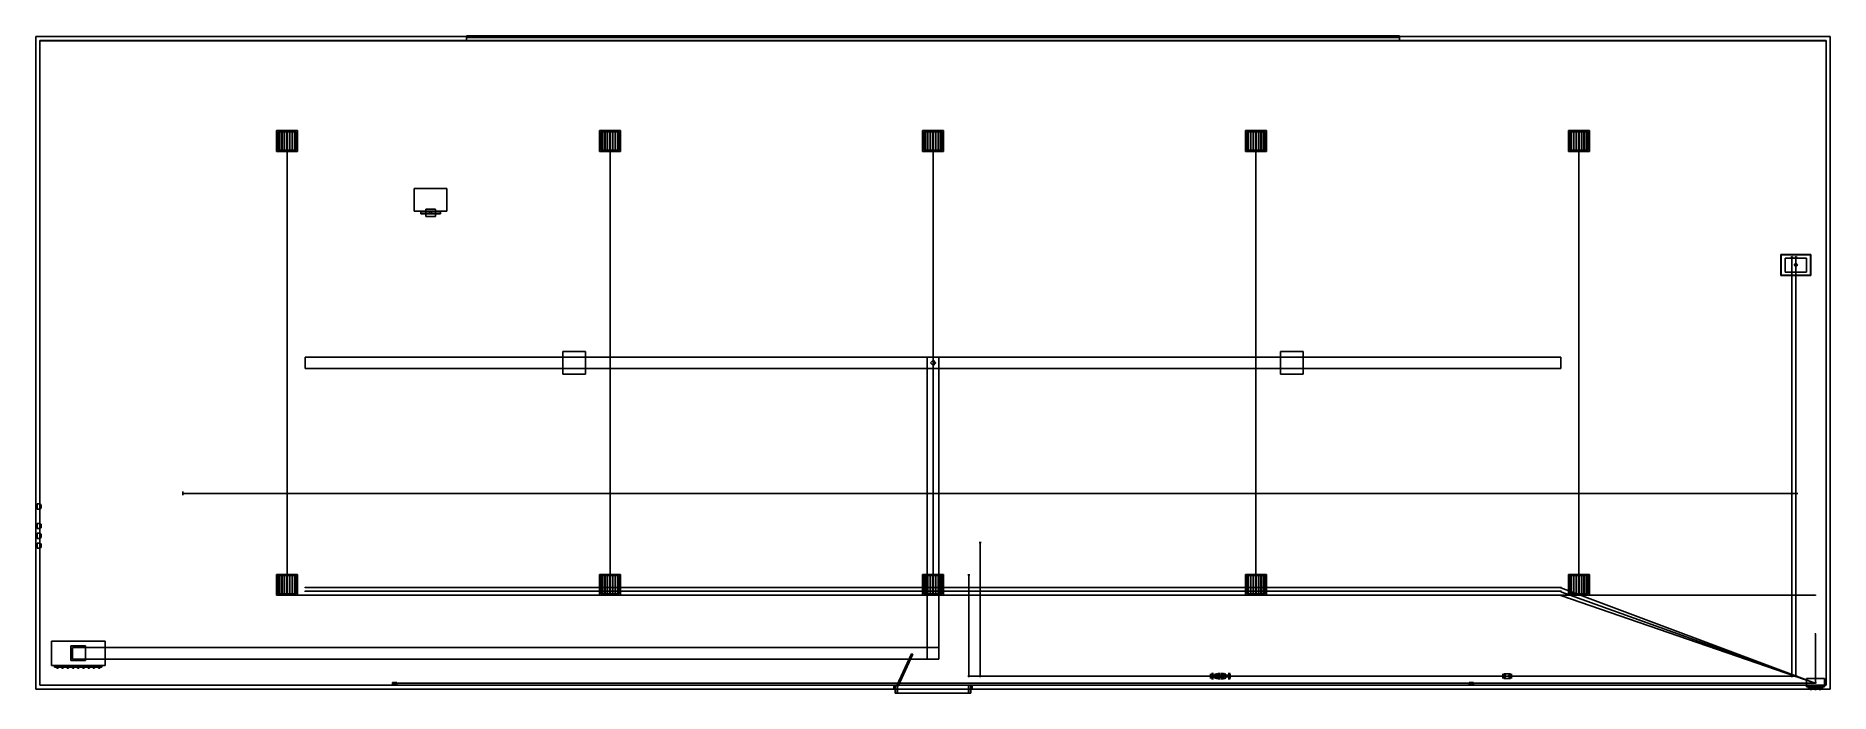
# Model space of a CAD drawing. Header units: millimetres. Extents: x 230500 to 285500, y -228120 to -207978.
import ezdxf

# ---------------------------------------------------------------- set-up
doc = ezdxf.new("R2010")
doc.units = ezdxf.units.MM

msp = doc.modelspace()

# ---------------------------------------------------------------- linework, layer by layer
at = {"layer": 'electrical'}
for p, q in [((238207.79, -211200), (238192.21, -211200)), ((238192.21, -211200), (238200, -211200)), ((238200, -211200), (238207.79, -211200)), ((238200, -225120), (238200, -211200)), ((248107.79, -211200), (248092.21, -211200)), ((248092.21, -211200), (248100, -211200)), ((248100, -211200), (248107.79, -211200)), ((248100, -225120), (248100, -211200)), ((258007.79, -211200), (257992.21, -211200)), ((257992.21, -211200), (258000, -211200)), ((258000, -211200), (258007.79, -211200)), ((258000, -225120), (258000, -211200)), ((267907.79, -211200), (267892.21, -211200)), ((267892.21, -211200), (267900, -211200)), ((267900, -211200), (267907.79, -211200)), ((267900, -225120), (267900, -211200)), ((277807.79, -211200), (277792.21, -211200)), ((277792.21, -211200), (277800, -211200)), ((277800, -211200), (277807.79, -211200)), ((277800, -225120), (277800, -211200)), ((238750, -224891.26), (238750, -224868.74)), ((238750, -224868.74), (238750, -224880)), ((238750, -224880), (238750, -224891.26)), ((277250, -224880), (238750, -224880)), ((277245.44, -224892.17), (277252.28, -224873.91)), ((277252.28, -224873.91), (277245.44, -224892.17)), ((285045.44, -227812.17), (277245.44, -224892.17)), ((277250, -224891.26), (277250, -224868.74)), ((277250, -224868.74), (277250, -224880)), ((277250, -224880), (277250, -224891.26)), ((277250, -224880), (277264.04, -224880)), ((277264.04, -224880), (277250, -224880)), ((277252.28, -224873.91), (277252.28, -224873.91)), ((238207.79, -225120), (238192.21, -225120)), ((238192.21, -225120), (238200, -225120)), ((238200, -225127.79), (238200, -225112.21)), ((238200, -225112.21), (238200, -225120)), ((238200, -225120), (238200, -225127.79)), ((285050, -225120), (238200, -225120)), ((238200, -225120), (238207.79, -225120)), ((238750, -225011.26), (238750, -224988.74)), ((238750, -224988.74), (238750, -225000)), ((238750, -225000), (238750, -225011.26)), ((277250, -225000), (238750, -225000)), ((238750, -225131.26), (238750, -225108.74)), ((238750, -225108.74), (238750, -225120)), ((238750, -225120), (238750, -225131.26)), ((277250, -225120), (238750, -225120)), ((248107.79, -225120), (248092.21, -225120)), ((248092.21, -225120), (248100, -225120)), ((248100, -225120), (248107.79, -225120)), ((258007.79, -225120), (257992.21, -225120)), ((257992.21, -225120), (258000, -225120)), ((258000, -225120), (258007.79, -225120)), ((267907.79, -225120), (267892.21, -225120)), ((267892.21, -225120), (267900, -225120)), ((267900, -225120), (267907.79, -225120)), ((277245.61, -225012.24), (277252.2, -224993.88)), ((277252.2, -224993.88), (277245.61, -225012.24)), ((285045.61, -227812.24), (277245.61, -225012.24)), ((277245.78, -225132.29), (277252.11, -225113.85)), ((277252.11, -225113.85), (277245.78, -225132.29)), ((285045.78, -227812.29), (277245.78, -225132.29)), ((277250, -225011.26), (277250, -224988.74)), ((277250, -224988.74), (277250, -225000)), ((277250, -225000), (277250, -225011.26)), ((277250, -225000), (277264.04, -225000)), ((277264.04, -225000), (277250, -225000)), ((277250, -225131.26), (277250, -225108.74)), ((277250, -225108.74), (277250, -225120)), ((277250, -225120), (277250, -225131.26)), ((277250, -225120), (277264.04, -225120)), ((277264.04, -225120), (277250, -225120)), ((277252.11, -225113.85), (277252.11, -225113.85)), ((277252.2, -224993.88), (277252.2, -224993.88)), ((277807.79, -225120), (277792.21, -225120)), ((277792.21, -225120), (277800, -225120)), ((277800, -225120), (277807.79, -225120)), ((285050, -225127.79), (285050, -225112.21)), ((285050, -225112.21), (285050, -225120)), ((285050, -225120), (285050, -225127.79)), ((285065.59, -226300), (285034.41, -226300)), ((285034.41, -226300), (285050, -226300)), ((285050, -226300), (285050, -227800)), ((285050, -226300), (285065.59, -226300)), ((284775, -227925), (284775, -227675)), ((284775, -227675), (285325, -227675)), ((285325, -227925), (285325, -227675)), ((241435, -227850), (241435, -227790)), ((241435, -227790), (241565, -227790)), ((241435, -227850), (241565, -227850)), ((241509, -227820), (241495.5, -227812.21)), ((241495.5, -227812.21), (241495.5, -227827.79)), ((241495.5, -227827.79), (241509, -227820)), ((241500, -227827.79), (241500, -227812.21)), ((241500, -227812.21), (241500, -227820)), ((241500, -227820), (285050, -227820)), ((241500, -227820), (241500, -227827.79)), ((241500, -227820), (241509.72, -227820)), ((241509.72, -227820), (241500, -227820)), ((241565, -227850), (241565, -227790)), ((274435, -227850), (274435, -227790)), ((274435, -227790), (274565, -227790)), ((274435, -227850), (274565, -227850)), ((274509, -227820), (274495.5, -227812.21)), ((274495.5, -227812.21), (274495.5, -227827.79)), ((274495.5, -227827.79), (274509, -227820)), ((274500, -227827.79), (274500, -227812.21)), ((274500, -227812.21), (274500, -227820)), ((274500, -227820), (285050, -227820)), ((274500, -227820), (274500, -227827.79)), ((274500, -227820), (274509.72, -227820)), ((274509.72, -227820), (274500, -227820)), ((274565, -227850), (274565, -227790)), ((284775, -227925), (285325, -227925)), ((284815, -227952.5), (284815, -227917.5)), ((284815, -227917.5), (285285, -227917.5)), ((284815, -227952.5), (285285, -227952.5)), ((284862.5, -227990), (284862.5, -227950)), ((284862.5, -227950), (284962.5, -227950)), ((284862.5, -227990), (284962.5, -227990)), ((284935.88, -227980), (284889.12, -227980)), ((284889.12, -227980), (284912.5, -227980)), ((284935.88, -228005), (284889.12, -228005)), ((284889.12, -228005), (284912.5, -228005)), ((284912.5, -227980), (284912.5, -228005)), ((284912.5, -227980), (284935.88, -227980)), ((284912.5, -228005), (284935.88, -228005)), ((284962.5, -227990), (284962.5, -227950)), ((285000, -227990), (285000, -227950)), ((285000, -227950), (285100, -227950)), ((285000, -227990), (285100, -227990)), ((285073.38, -227980), (285026.62, -227980)), ((285026.62, -227980), (285050, -227980)), ((285073.38, -228005), (285026.62, -228005)), ((285026.62, -228005), (285050, -228005)), ((285032, -227800), (285059, -227784.41)), ((285059, -227815.59), (285032, -227800)), ((285065.59, -227800), (285034.41, -227800)), ((285034.41, -227800), (285050, -227800)), ((285063, -227800), (285043.5, -227788.74)), ((285043.5, -227788.74), (285043.5, -227811.26)), ((285063, -227800), (285043.5, -227788.74)), ((285043.5, -227788.74), (285043.5, -227811.26)), ((285063, -227800), (285043.5, -227788.74)), ((285043.5, -227788.74), (285043.5, -227811.26)), ((285043.5, -227811.26), (285063, -227800)), ((285043.5, -227811.26), (285063, -227800)), ((285043.5, -227811.26), (285063, -227800)), ((285045.44, -227812.17), (285052.28, -227793.91)), ((285052.28, -227793.91), (285045.44, -227812.17)), ((285045.61, -227812.24), (285052.2, -227793.88)), ((285052.2, -227793.88), (285045.61, -227812.24)), ((285045.78, -227812.29), (285052.11, -227793.85)), ((285052.11, -227793.85), (285045.78, -227812.29)), ((285050, -227800), (285065.59, -227800)), ((285050, -227800), (285069.44, -227800)), ((285069.44, -227800), (285050, -227800)), ((285050, -227800), (285064.04, -227800)), ((285064.04, -227800), (285050, -227800)), ((285050, -227800), (285064.04, -227800)), ((285064.04, -227800), (285050, -227800)), ((285050, -227800), (285064.04, -227800)), ((285064.04, -227800), (285050, -227800)), ((285050, -227827.79), (285050, -227812.21)), ((285050, -227812.21), (285050, -227820)), ((285050, -227827.79), (285050, -227812.21)), ((285050, -227812.21), (285050, -227820)), ((285050, -227820), (285050, -227827.79)), ((285050, -227820), (285050, -227827.79)), ((285050, -227980), (285050, -228005)), ((285050, -227980), (285073.38, -227980)), ((285050, -228005), (285073.38, -228005)), ((285052.11, -227793.85), (285052.11, -227793.85)), ((285052.2, -227793.88), (285052.2, -227793.88)), ((285052.28, -227793.91), (285052.28, -227793.91)), ((285059, -227784.41), (285059, -227815.59)), ((285100, -227990), (285100, -227950)), ((285137.5, -227990), (285137.5, -227950)), ((285137.5, -227950), (285237.5, -227950)), ((285137.5, -227990), (285237.5, -227990)), ((285210.88, -227980), (285164.12, -227980)), ((285164.12, -227980), (285187.5, -227980)), ((285210.88, -228005), (285164.12, -228005)), ((285164.12, -228005), (285187.5, -228005)), ((285187.5, -227980), (285187.5, -228005)), ((285187.5, -227980), (285210.88, -227980)), ((285187.5, -228005), (285210.88, -228005)), ((285237.5, -227990), (285237.5, -227950)), ((285285, -227952.5), (285285, -227917.5))]:
    msp.add_line(p, q, dxfattribs=at)
at = {"layer": 'hvac'}
for p, q in [((246650, -218350), (246650, -217650)), ((246650, -217650), (247350, -217650)), ((247350, -218350), (247350, -217650)), ((268650, -218350), (268650, -217650)), ((268650, -217650), (269350, -217650)), ((269350, -218350), (269350, -217650)), ((238750, -218175), (238750, -217825)), ((238750, -217825), (277250, -217825)), ((238750, -218175), (277250, -218175)), ((246650, -218350), (247350, -218350)), ((257825, -227075), (257825, -217825)), ((257825, -217825), (258175, -217825)), ((258175, -227075), (258175, -217825)), ((268650, -218350), (269350, -218350)), ((277250, -218175), (277250, -217825)), ((230975, -227275), (230975, -226525)), ((230975, -226525), (232625, -226525)), ((232625, -227275), (232625, -226525)), ((231575, -227125), (231575, -226675)), ((231575, -226675), (232025, -226675)), ((231575, -227125), (232025, -227125)), ((231625, -227075), (231625, -226725)), ((231625, -226725), (258175, -226725)), ((231625, -227075), (258175, -227075)), ((232025, -227125), (232025, -226675)), ((257825, -227075), (258175, -227075)), ((258175, -227075), (258175, -226725)), ((230975, -227275), (232625, -227275)), ((231075, -227320), (231075, -227280)), ((231075, -227280), (232525, -227280)), ((231075, -227320), (232525, -227320)), ((231140, -227360), (231140, -227300)), ((231140, -227300), (231180, -227300)), ((231140, -227360), (231180, -227360)), ((231180, -227360), (231180, -227300)), ((231300, -227360), (231300, -227300)), ((231300, -227300), (231340, -227300)), ((231300, -227360), (231340, -227360)), ((231340, -227360), (231340, -227300)), ((231460, -227360), (231460, -227300)), ((231460, -227300), (231500, -227300)), ((231460, -227360), (231500, -227360)), ((231500, -227360), (231500, -227300)), ((231620, -227360), (231620, -227300)), ((231620, -227300), (231660, -227300)), ((231620, -227360), (231660, -227360)), ((231660, -227360), (231660, -227300)), ((231780, -227360), (231780, -227300)), ((231780, -227300), (231820, -227300)), ((231780, -227360), (231820, -227360)), ((231820, -227360), (231820, -227300)), ((231940, -227360), (231940, -227300)), ((231940, -227300), (231980, -227300)), ((231940, -227360), (231980, -227360)), ((231980, -227360), (231980, -227300)), ((232100, -227360), (232100, -227300)), ((232100, -227300), (232140, -227300)), ((232100, -227360), (232140, -227360)), ((232140, -227360), (232140, -227300)), ((232260, -227360), (232260, -227300)), ((232260, -227300), (232300, -227300)), ((232260, -227360), (232300, -227360)), ((232300, -227360), (232300, -227300)), ((232420, -227360), (232420, -227300)), ((232420, -227300), (232460, -227300)), ((232420, -227360), (232460, -227360)), ((232460, -227360), (232460, -227300)), ((232525, -227320), (232525, -227280))]:
    msp.add_line(p, q, dxfattribs=at)
at = {"layer": 'interiors'}
for p, q in [((230500, -228000), (230500, -208000)), ((230500, -208000), (285500, -208000)), ((285380, -208120), (230620, -208120)), ((230620, -227880), (230620, -208120)), ((230625, -227875), (230625, -208125)), ((230625, -208125), (285375, -208125)), ((243700, -208022.5), (243700, -207977.5)), ((243700, -207977.5), (272300, -207977.5)), ((243700, -208000), (272300, -208000)), ((243700, -208120), (243700, -208000)), ((243700, -208022.5), (272300, -208022.5)), ((243700, -208120), (272300, -208120)), ((272300, -208022.5), (272300, -207977.5)), ((272300, -208120), (272300, -208000)), ((285375, -227875), (285375, -208125)), ((285380, -227880), (285380, -208120)), ((285500, -228000), (285500, -208000)), ((242100, -213350), (242100, -212650)), ((242100, -212650), (243100, -212650)), ((243100, -213350), (243100, -212650)), ((242100, -213350), (243100, -213350)), ((242300, -213430), (242300, -213370)), ((242300, -213370), (242900, -213370)), ((242450, -213510), (242450, -213290)), ((242450, -213290), (242750, -213290)), ((242570, -213435), (242570, -213365)), ((242570, -213365), (242630, -213365)), ((242630, -213435), (242630, -213365)), ((242750, -213510), (242750, -213290)), ((242900, -213430), (242900, -213370)), ((242300, -213430), (242900, -213430)), ((242450, -213510), (242750, -213510)), ((242570, -213435), (242630, -213435)), ((256889.61, -227890.49), (257346.04, -226911.68)), ((256930.39, -227909.51), (257386.82, -226930.7)), ((257386.82, -226930.7), (257346.04, -226911.68)), ((230500, -228000), (256800, -228000)), ((230500, -228000), (285500, -228000)), ((285380, -227880), (230620, -227880)), ((256800, -227880), (230620, -227880)), ((230625, -227875), (285375, -227875)), ((256800, -228000), (256800, -227880)), ((256800, -227880), (259200, -227880)), ((256800, -228000), (259200, -228000)), ((256845, -228120), (256845, -227880)), ((256845, -227880), (256915, -227880)), ((256845, -228120), (256915, -228120)), ((256850, -228120), (256850, -227880)), ((256850, -227880), (259150, -227880)), ((256850, -228120), (259150, -228120)), ((256930.39, -227909.51), (256889.61, -227890.49)), ((256915, -228120), (256915, -227880)), ((259085, -228120), (259085, -227880)), ((259085, -227880), (259155, -227880)), ((259085, -228120), (259155, -228120)), ((259150, -228120), (259150, -227880)), ((259155, -228120), (259155, -227880)), ((259200, -228000), (259200, -227880)), ((285380, -227880), (259200, -227880)), ((259200, -228000), (285500, -228000))]:
    msp.add_line(p, q, dxfattribs=at)
at = {"layer": 'lighting'}
for p, q in [((237880, -211520), (237880, -210880)), ((237880, -210880), (238520, -210880)), ((237920, -211480), (237920, -210920)), ((237920, -210920), (238480, -210920)), ((237954, -211470), (237954, -210930)), ((237954, -210930), (237966, -210930)), ((237966, -211470), (237966, -210930)), ((238034, -211470), (238034, -210930)), ((238034, -210930), (238046, -210930)), ((238046, -211470), (238046, -210930)), ((238114, -211470), (238114, -210930)), ((238114, -210930), (238126, -210930)), ((238126, -211470), (238126, -210930)), ((238194, -211470), (238194, -210930)), ((238194, -210930), (238206, -210930)), ((238209, -211200), (238195.5, -211192.21)), ((238195.5, -211192.21), (238195.5, -211207.79)), ((238195.5, -211207.79), (238209, -211200)), ((238206, -211470), (238206, -210930)), ((238274, -211470), (238274, -210930)), ((238274, -210930), (238286, -210930)), ((238286, -211470), (238286, -210930)), ((238354, -211470), (238354, -210930)), ((238354, -210930), (238366, -210930)), ((238366, -211470), (238366, -210930)), ((238434, -211470), (238434, -210930)), ((238434, -210930), (238446, -210930)), ((238446, -211470), (238446, -210930)), ((238480, -211480), (238480, -210920)), ((238520, -211520), (238520, -210880)), ((247780, -211520), (247780, -210880)), ((247780, -210880), (248420, -210880)), ((247820, -211480), (247820, -210920)), ((247820, -210920), (248380, -210920)), ((247854, -211470), (247854, -210930)), ((247854, -210930), (247866, -210930)), ((247866, -211470), (247866, -210930)), ((247934, -211470), (247934, -210930)), ((247934, -210930), (247946, -210930)), ((247946, -211470), (247946, -210930)), ((248014, -211470), (248014, -210930)), ((248014, -210930), (248026, -210930)), ((248026, -211470), (248026, -210930)), ((248094, -211470), (248094, -210930)), ((248094, -210930), (248106, -210930)), ((248109, -211200), (248095.5, -211192.21)), ((248095.5, -211192.21), (248095.5, -211207.79)), ((248095.5, -211207.79), (248109, -211200)), ((248106, -211470), (248106, -210930)), ((248174, -211470), (248174, -210930)), ((248174, -210930), (248186, -210930)), ((248186, -211470), (248186, -210930)), ((248254, -211470), (248254, -210930)), ((248254, -210930), (248266, -210930)), ((248266, -211470), (248266, -210930)), ((248334, -211470), (248334, -210930)), ((248334, -210930), (248346, -210930)), ((248346, -211470), (248346, -210930)), ((248380, -211480), (248380, -210920)), ((248420, -211520), (248420, -210880)), ((257680, -211520), (257680, -210880)), ((257680, -210880), (258320, -210880)), ((257720, -211480), (257720, -210920)), ((257720, -210920), (258280, -210920)), ((257754, -211470), (257754, -210930)), ((257754, -210930), (257766, -210930)), ((257766, -211470), (257766, -210930)), ((257834, -211470), (257834, -210930)), ((257834, -210930), (257846, -210930)), ((257846, -211470), (257846, -210930)), ((257914, -211470), (257914, -210930)), ((257914, -210930), (257926, -210930)), ((257926, -211470), (257926, -210930)), ((257994, -211470), (257994, -210930)), ((257994, -210930), (258006, -210930)), ((258009, -211200), (257995.5, -211192.21)), ((257995.5, -211192.21), (257995.5, -211207.79)), ((257995.5, -211207.79), (258009, -211200)), ((258006, -211470), (258006, -210930)), ((258074, -211470), (258074, -210930)), ((258074, -210930), (258086, -210930)), ((258086, -211470), (258086, -210930)), ((258154, -211470), (258154, -210930)), ((258154, -210930), (258166, -210930)), ((258166, -211470), (258166, -210930)), ((258234, -211470), (258234, -210930)), ((258234, -210930), (258246, -210930)), ((258246, -211470), (258246, -210930)), ((258280, -211480), (258280, -210920)), ((258320, -211520), (258320, -210880)), ((267580, -211520), (267580, -210880)), ((267580, -210880), (268220, -210880)), ((267620, -211480), (267620, -210920)), ((267620, -210920), (268180, -210920)), ((267654, -211470), (267654, -210930)), ((267654, -210930), (267666, -210930)), ((267666, -211470), (267666, -210930)), ((267734, -211470), (267734, -210930)), ((267734, -210930), (267746, -210930)), ((267746, -211470), (267746, -210930)), ((267814, -211470), (267814, -210930)), ((267814, -210930), (267826, -210930)), ((267826, -211470), (267826, -210930)), ((267894, -211470), (267894, -210930)), ((267894, -210930), (267906, -210930)), ((267909, -211200), (267895.5, -211192.21)), ((267895.5, -211192.21), (267895.5, -211207.79)), ((267895.5, -211207.79), (267909, -211200)), ((267906, -211470), (267906, -210930)), ((267974, -211470), (267974, -210930)), ((267974, -210930), (267986, -210930)), ((267986, -211470), (267986, -210930)), ((268054, -211470), (268054, -210930)), ((268054, -210930), (268066, -210930)), ((268066, -211470), (268066, -210930)), ((268134, -211470), (268134, -210930)), ((268134, -210930), (268146, -210930)), ((268146, -211470), (268146, -210930)), ((268180, -211480), (268180, -210920)), ((268220, -211520), (268220, -210880)), ((277480, -211520), (277480, -210880)), ((277480, -210880), (278120, -210880)), ((277520, -211480), (277520, -210920)), ((277520, -210920), (278080, -210920)), ((277554, -211470), (277554, -210930)), ((277554, -210930), (277566, -210930)), ((277566, -211470), (277566, -210930)), ((277634, -211470), (277634, -210930)), ((277634, -210930), (277646, -210930)), ((277646, -211470), (277646, -210930)), ((277714, -211470), (277714, -210930)), ((277714, -210930), (277726, -210930)), ((277726, -211470), (277726, -210930)), ((277794, -211470), (277794, -210930)), ((277794, -210930), (277806, -210930)), ((277809, -211200), (277795.5, -211192.21)), ((277795.5, -211192.21), (277795.5, -211207.79)), ((277795.5, -211207.79), (277809, -211200)), ((277806, -211470), (277806, -210930)), ((277874, -211470), (277874, -210930)), ((277874, -210930), (277886, -210930)), ((277886, -211470), (277886, -210930)), ((277954, -211470), (277954, -210930)), ((277954, -210930), (277966, -210930)), ((277966, -211470), (277966, -210930)), ((278034, -211470), (278034, -210930)), ((278034, -210930), (278046, -210930)), ((278046, -211470), (278046, -210930)), ((278080, -211480), (278080, -210920)), ((278120, -211520), (278120, -210880)), ((237880, -211520), (238520, -211520)), ((237920, -211480), (238480, -211480)), ((237954, -211470), (237966, -211470)), ((238034, -211470), (238046, -211470)), ((238114, -211470), (238126, -211470)), ((238194, -211470), (238206, -211470)), ((238274, -211470), (238286, -211470)), ((238354, -211470), (238366, -211470)), ((238434, -211470), (238446, -211470)), ((247780, -211520), (248420, -211520)), ((247820, -211480), (248380, -211480)), ((247854, -211470), (247866, -211470)), ((247934, -211470), (247946, -211470)), ((248014, -211470), (248026, -211470)), ((248094, -211470), (248106, -211470)), ((248174, -211470), (248186, -211470)), ((248254, -211470), (248266, -211470)), ((248334, -211470), (248346, -211470)), ((257680, -211520), (258320, -211520)), ((257720, -211480), (258280, -211480)), ((257754, -211470), (257766, -211470)), ((257834, -211470), (257846, -211470)), ((257914, -211470), (257926, -211470)), ((257994, -211470), (258006, -211470)), ((258074, -211470), (258086, -211470)), ((258154, -211470), (258166, -211470)), ((258234, -211470), (258246, -211470)), ((267580, -211520), (268220, -211520)), ((267620, -211480), (268180, -211480)), ((267654, -211470), (267666, -211470)), ((267734, -211470), (267746, -211470)), ((267814, -211470), (267826, -211470)), ((267894, -211470), (267906, -211470)), ((267974, -211470), (267986, -211470)), ((268054, -211470), (268066, -211470)), ((268134, -211470), (268146, -211470)), ((277480, -211520), (278120, -211520)), ((277520, -211480), (278080, -211480)), ((277554, -211470), (277566, -211470)), ((277634, -211470), (277646, -211470)), ((277714, -211470), (277726, -211470)), ((277794, -211470), (277806, -211470)), ((277874, -211470), (277886, -211470)), ((277954, -211470), (277966, -211470)), ((278034, -211470), (278046, -211470)), ((237880, -225120), (237880, -224480)), ((237880, -224480), (238520, -224480)), ((237920, -225080), (237920, -224520)), ((237920, -224520), (238480, -224520)), ((237954, -225070), (237954, -224530)), ((237954, -224530), (237966, -224530)), ((237966, -225070), (237966, -224530)), ((238034, -225070), (238034, -224530)), ((238034, -224530), (238046, -224530)), ((238046, -225070), (238046, -224530)), ((238114, -225070), (238114, -224530)), ((238114, -224530), (238126, -224530)), ((238126, -225070), (238126, -224530)), ((238194, -225070), (238194, -224530)), ((238194, -224530), (238206, -224530)), ((238209, -224800), (238195.5, -224792.21)), ((238195.5, -224792.21), (238195.5, -224807.79)), ((238195.5, -224807.79), (238209, -224800)), ((238206, -225070), (238206, -224530)), ((238274, -225070), (238274, -224530)), ((238274, -224530), (238286, -224530)), ((238286, -225070), (238286, -224530)), ((238354, -225070), (238354, -224530)), ((238354, -224530), (238366, -224530)), ((238366, -225070), (238366, -224530)), ((238434, -225070), (238434, -224530)), ((238434, -224530), (238446, -224530)), ((238446, -225070), (238446, -224530)), ((238480, -225080), (238480, -224520)), ((238520, -225120), (238520, -224480)), ((247780, -225120), (247780, -224480)), ((247780, -224480), (248420, -224480)), ((247820, -225080), (247820, -224520)), ((247820, -224520), (248380, -224520)), ((247854, -225070), (247854, -224530)), ((247854, -224530), (247866, -224530)), ((247866, -225070), (247866, -224530)), ((247934, -225070), (247934, -224530)), ((247934, -224530), (247946, -224530)), ((247946, -225070), (247946, -224530)), ((248014, -225070), (248014, -224530)), ((248014, -224530), (248026, -224530)), ((248026, -225070), (248026, -224530)), ((248094, -225070), (248094, -224530)), ((248094, -224530), (248106, -224530)), ((248109, -224800), (248095.5, -224792.21)), ((248095.5, -224792.21), (248095.5, -224807.79)), ((248095.5, -224807.79), (248109, -224800)), ((248106, -225070), (248106, -224530)), ((248174, -225070), (248174, -224530)), ((248174, -224530), (248186, -224530)), ((248186, -225070), (248186, -224530)), ((248254, -225070), (248254, -224530)), ((248254, -224530), (248266, -224530)), ((248266, -225070), (248266, -224530)), ((248334, -225070), (248334, -224530)), ((248334, -224530), (248346, -224530)), ((248346, -225070), (248346, -224530)), ((248380, -225080), (248380, -224520)), ((248420, -225120), (248420, -224480)), ((257680, -225120), (257680, -224480)), ((257680, -224480), (258320, -224480)), ((257720, -225080), (257720, -224520)), ((257720, -224520), (258280, -224520)), ((257754, -225070), (257754, -224530)), ((257754, -224530), (257766, -224530)), ((257766, -225070), (257766, -224530)), ((257834, -225070), (257834, -224530)), ((257834, -224530), (257846, -224530)), ((257846, -225070), (257846, -224530)), ((257914, -225070), (257914, -224530)), ((257914, -224530), (257926, -224530)), ((257926, -225070), (257926, -224530)), ((257994, -225070), (257994, -224530)), ((257994, -224530), (258006, -224530)), ((258009, -224800), (257995.5, -224792.21)), ((257995.5, -224792.21), (257995.5, -224807.79)), ((257995.5, -224807.79), (258009, -224800)), ((258006, -225070), (258006, -224530)), ((258074, -225070), (258074, -224530)), ((258074, -224530), (258086, -224530)), ((258086, -225070), (258086, -224530)), ((258154, -225070), (258154, -224530)), ((258154, -224530), (258166, -224530)), ((258166, -225070), (258166, -224530)), ((258234, -225070), (258234, -224530)), ((258234, -224530), (258246, -224530)), ((258246, -225070), (258246, -224530)), ((258280, -225080), (258280, -224520)), ((258320, -225120), (258320, -224480)), ((267580, -225120), (267580, -224480)), ((267580, -224480), (268220, -224480)), ((267620, -225080), (267620, -224520)), ((267620, -224520), (268180, -224520)), ((267654, -225070), (267654, -224530)), ((267654, -224530), (267666, -224530)), ((267666, -225070), (267666, -224530)), ((267734, -225070), (267734, -224530)), ((267734, -224530), (267746, -224530)), ((267746, -225070), (267746, -224530)), ((267814, -225070), (267814, -224530)), ((267814, -224530), (267826, -224530)), ((267826, -225070), (267826, -224530)), ((267894, -225070), (267894, -224530)), ((267894, -224530), (267906, -224530)), ((267909, -224800), (267895.5, -224792.21)), ((267895.5, -224792.21), (267895.5, -224807.79)), ((267895.5, -224807.79), (267909, -224800)), ((267906, -225070), (267906, -224530)), ((267974, -225070), (267974, -224530)), ((267974, -224530), (267986, -224530)), ((267986, -225070), (267986, -224530)), ((268054, -225070), (268054, -224530)), ((268054, -224530), (268066, -224530)), ((268066, -225070), (268066, -224530)), ((268134, -225070), (268134, -224530)), ((268134, -224530), (268146, -224530)), ((268146, -225070), (268146, -224530)), ((268180, -225080), (268180, -224520)), ((268220, -225120), (268220, -224480)), ((277480, -225120), (277480, -224480)), ((277480, -224480), (278120, -224480)), ((277520, -225080), (277520, -224520)), ((277520, -224520), (278080, -224520)), ((277554, -225070), (277554, -224530)), ((277554, -224530), (277566, -224530)), ((277566, -225070), (277566, -224530)), ((277634, -225070), (277634, -224530)), ((277634, -224530), (277646, -224530)), ((277646, -225070), (277646, -224530)), ((277714, -225070), (277714, -224530)), ((277714, -224530), (277726, -224530)), ((277726, -225070), (277726, -224530)), ((277794, -225070), (277794, -224530)), ((277794, -224530), (277806, -224530)), ((277809, -224800), (277795.5, -224792.21)), ((277795.5, -224792.21), (277795.5, -224807.79)), ((277795.5, -224807.79), (277809, -224800)), ((277806, -225070), (277806, -224530)), ((277874, -225070), (277874, -224530)), ((277874, -224530), (277886, -224530)), ((277886, -225070), (277886, -224530)), ((277954, -225070), (277954, -224530)), ((277954, -224530), (277966, -224530)), ((277966, -225070), (277966, -224530)), ((278034, -225070), (278034, -224530)), ((278034, -224530), (278046, -224530)), ((278046, -225070), (278046, -224530)), ((278080, -225080), (278080, -224520)), ((278120, -225120), (278120, -224480)), ((237880, -225120), (238520, -225120)), ((237920, -225080), (238480, -225080)), ((237954, -225070), (237966, -225070)), ((238034, -225070), (238046, -225070)), ((238114, -225070), (238126, -225070)), ((238194, -225070), (238206, -225070)), ((238274, -225070), (238286, -225070)), ((238354, -225070), (238366, -225070)), ((238434, -225070), (238446, -225070)), ((247780, -225120), (248420, -225120)), ((247820, -225080), (248380, -225080)), ((247854, -225070), (247866, -225070)), ((247934, -225070), (247946, -225070)), ((248014, -225070), (248026, -225070)), ((248094, -225070), (248106, -225070)), ((248174, -225070), (248186, -225070)), ((248254, -225070), (248266, -225070)), ((248334, -225070), (248346, -225070)), ((257680, -225120), (258320, -225120)), ((257720, -225080), (258280, -225080)), ((257754, -225070), (257766, -225070)), ((257834, -225070), (257846, -225070)), ((257914, -225070), (257926, -225070)), ((257994, -225070), (258006, -225070)), ((258074, -225070), (258086, -225070)), ((258154, -225070), (258166, -225070)), ((258234, -225070), (258246, -225070)), ((267580, -225120), (268220, -225120)), ((267620, -225080), (268180, -225080)), ((267654, -225070), (267666, -225070)), ((267734, -225070), (267746, -225070)), ((267814, -225070), (267826, -225070)), ((267894, -225070), (267906, -225070)), ((267974, -225070), (267986, -225070)), ((268054, -225070), (268066, -225070)), ((268134, -225070), (268146, -225070)), ((277480, -225120), (278120, -225120)), ((277520, -225080), (278080, -225080)), ((277554, -225070), (277566, -225070)), ((277634, -225070), (277646, -225070)), ((277714, -225070), (277726, -225070)), ((277794, -225070), (277806, -225070)), ((277874, -225070), (277886, -225070)), ((277954, -225070), (277966, -225070)), ((278034, -225070), (278046, -225070))]:
    msp.add_line(p, q, dxfattribs=at)
at = {"layer": 'sensors'}
for p, q in [((258000, -217920), (257920, -218000)), ((257920, -218000), (258000, -218080)), ((258080, -218000), (258000, -217920)), ((258000, -218080), (258080, -218000)), ((258000, -218000), (258065, -218000)), ((258065, -218000), (258000, -218000)), ((230540, -222480), (230540, -222320)), ((230540, -222320), (230640, -222320)), ((230540, -222480), (230640, -222480)), ((230640, -222480), (230640, -222320)), ((230645, -222455), (230645, -222345)), ((230645, -222345), (230665, -222345)), ((230645, -222455), (230665, -222455)), ((230665, -222455), (230665, -222345)), ((230540, -223080), (230540, -222920)), ((230540, -222920), (230640, -222920)), ((230540, -223080), (230640, -223080)), ((230540, -223380), (230540, -223220)), ((230540, -223220), (230640, -223220)), ((230640, -223080), (230640, -222920)), ((230640, -223380), (230640, -223220)), ((230645, -223055), (230645, -222945)), ((230645, -222945), (230665, -222945)), ((230645, -223055), (230665, -223055)), ((230645, -223355), (230645, -223245)), ((230645, -223245), (230665, -223245)), ((230665, -223055), (230665, -222945)), ((230665, -223355), (230665, -223245)), ((230540, -223380), (230640, -223380)), ((230540, -223680), (230540, -223520)), ((230540, -223520), (230640, -223520)), ((230540, -223680), (230640, -223680)), ((230640, -223680), (230640, -223520)), ((230645, -223355), (230665, -223355)), ((230645, -223655), (230645, -223545)), ((230645, -223545), (230665, -223545)), ((230645, -223655), (230665, -223655)), ((230665, -223655), (230665, -223545)), ((275467.5, -227600), (275467.5, -227525)), ((275467.5, -227525), (275467.5, -227600)), ((275467.5, -227600), (275687.5, -227600)), ((275467.5, -227600), (275467.5, -227675)), ((275467.5, -227675), (275467.5, -227600)), ((275497.5, -227670), (275497.5, -227530)), ((275497.5, -227530), (275657.5, -227530)), ((275497.5, -227670), (275657.5, -227670)), ((275512, -227600), (275512, -227525)), ((275512, -227525), (275512, -227600)), ((275512, -227600), (275732, -227600)), ((275512, -227600), (275512, -227675)), ((275512, -227675), (275512, -227600)), ((275542, -227670), (275542, -227530)), ((275542, -227530), (275702, -227530)), ((275542, -227670), (275702, -227670)), ((275657.5, -227670), (275657.5, -227530)), ((275687.5, -227600), (275687.5, -227525)), ((275687.5, -227525), (275687.5, -227600)), ((275687.5, -227600), (275687.5, -227675)), ((275687.5, -227675), (275687.5, -227600)), ((275702, -227670), (275702, -227530)), ((275732, -227600), (275732, -227525)), ((275732, -227525), (275732, -227600)), ((275732, -227600), (275732, -227675)), ((275732, -227675), (275732, -227600))]:
    msp.add_line(p, q, dxfattribs=at)
at = {"layer": 'water'}
for p, q in [((283990, -215320), (283990, -214680)), ((283990, -214680), (284910, -214680)), ((284000, -215310), (284000, -214690)), ((284000, -214690), (284900, -214690)), ((284775, -214785), (284125, -214785)), ((284125, -215215), (284125, -214785)), ((284295, -214770), (284347.5, -214739.69)), ((284347.5, -214800.31), (284295, -214770)), ((284360.31, -214770), (284299.69, -214770)), ((284299.69, -214770), (284330, -214770)), ((284330, -214770), (284360.31, -214770)), ((284330, -227600), (284330, -214770)), ((284330, -214770), (284367.8, -214770)), ((284367.8, -214770), (284330, -214770)), ((284347.5, -214739.69), (284347.5, -214800.31)), ((284395, -215000), (284450, -214945)), ((284450, -215055), (284395, -215000)), ((284450, -215000), (284395, -215000)), ((284395, -215000), (284450, -215000)), ((284415, -214770), (284467.5, -214739.69)), ((284467.5, -214800.31), (284415, -214770)), ((284480.31, -214770), (284419.69, -214770)), ((284419.69, -214770), (284450, -214770)), ((284465.59, -214780), (284434.41, -214780)), ((284434.41, -214780), (284450, -214780)), ((284465.59, -215000), (284434.41, -215000)), ((284434.41, -215000), (284450, -215000)), ((284468, -214780), (284441, -214764.41)), ((284441, -214764.41), (284441, -214795.59)), ((284441, -214795.59), (284468, -214780)), ((284450, -214770), (284480.31, -214770)), ((284450, -227600), (284450, -214770)), ((284450, -214770), (284487.8, -214770)), ((284487.8, -214770), (284450, -214770)), ((284450, -214780), (284450, -215000)), ((284450, -214780), (284465.59, -214780)), ((284450, -214780), (284469.44, -214780)), ((284469.44, -214780), (284450, -214780)), ((284450, -214945), (284505, -215000)), ((284450, -215000), (284465.59, -215000)), ((284505, -215000), (284450, -215055)), ((284450, -215000), (284450, -222000)), ((284450, -215000), (284505, -215000)), ((284505, -215000), (284450, -215000)), ((284450, -215000), (284509.4, -215000)), ((284509.4, -215000), (284450, -215000)), ((284467.5, -214739.69), (284467.5, -214800.31)), ((284775, -215215), (284775, -214785)), ((284900, -215310), (284900, -214690)), ((284910, -215320), (284910, -214680)), ((283990, -215320), (284910, -215320)), ((284000, -215310), (284900, -215310)), ((284775, -215215), (284125, -215215)), ((235000, -222000), (235000, -221945)), ((235000, -221945), (235000, -222000)), ((235000, -222000), (235000, -222055)), ((235000, -222055), (235000, -222000)), ((284450, -222000), (235000, -222000)), ((284450, -222000), (284395, -222000)), ((284395, -222000), (284450, -222000)), ((284450, -222000), (284450, -221945)), ((284450, -221945), (284450, -222000)), ((284450, -222000), (284505, -222000)), ((284505, -222000), (284450, -222000)), ((284450, -222000), (284450, -222055)), ((284450, -222055), (284450, -222000)), ((284450, -222000), (284509.4, -222000)), ((284509.4, -222000), (284450, -222000)), ((259480.31, -223500), (259419.69, -223500)), ((259419.69, -223500), (259450, -223500)), ((259450, -223500), (259450, -227600)), ((259450, -223500), (259480.31, -223500)), ((259130.31, -224500), (259069.69, -224500)), ((259069.69, -224500), (259100, -224500)), ((259100, -224500), (259100, -227600)), ((259100, -224500), (259130.31, -224500)), ((259130.31, -227600), (259069.69, -227600)), ((259069.69, -227600), (259100, -227600)), ((259100, -227630.31), (259100, -227569.69)), ((259100, -227569.69), (259100, -227600)), ((259100, -227600), (259130.31, -227600)), ((259100, -227600), (284450, -227600)), ((259100, -227600), (259100, -227630.31)), ((259100, -227600), (259137.8, -227600)), ((259137.8, -227600), (259100, -227600)), ((259480.31, -227600), (259419.69, -227600)), ((259419.69, -227600), (259450, -227600)), ((259450, -227630.31), (259450, -227569.69)), ((259450, -227569.69), (259450, -227600)), ((259450, -227600), (259480.31, -227600)), ((259450, -227600), (284330, -227600)), ((259450, -227600), (259450, -227630.31)), ((259450, -227600), (259487.8, -227600)), ((259487.8, -227600), (259450, -227600)), ((266505, -227600), (266505, -227525)), ((266505, -227525), (266505, -227600)), ((266505, -227600), (266905, -227600)), ((266505, -227600), (266505, -227675)), ((266505, -227675), (266505, -227600)), ((266515, -227625), (266515, -227575)), ((266515, -227575), (266895, -227575)), ((266515, -227625), (266895, -227625)), ((266555, -227535.34), (266555, -227495.38)), ((266555, -227495.38), (266555, -227600)), ((266555, -227664.66), (266555, -227535.34)), ((266555, -227600), (266580, -227600)), ((266555, -227600), (266555, -227704.62)), ((266555, -227704.62), (266555, -227664.66)), ((266580, -227535.34), (266580, -227495.38)), ((266580, -227495.38), (266580, -227600)), ((266580, -227664.66), (266580, -227535.34)), ((266580, -227600), (266580, -227704.62)), ((266580, -227704.62), (266580, -227664.66)), ((266732.81, -227514.4), (266632.19, -227547.1)), ((266632.19, -227547.1), (266632.19, -227652.9)), ((266632.19, -227652.9), (266732.81, -227685.6)), ((266714, -227600), (266714, -227525)), ((266714, -227525), (266714, -227600)), ((266714, -227600), (267114, -227600)), ((266714, -227600), (266714, -227675)), ((266714, -227675), (266714, -227600)), ((266724, -227625), (266724, -227575)), ((266724, -227575), (267104, -227575)), ((266724, -227625), (267104, -227625)), ((266795, -227600), (266732.81, -227514.4)), ((266732.81, -227685.6), (266795, -227600)), ((266764, -227535.34), (266764, -227495.38)), ((266764, -227495.38), (266764, -227600)), ((266764, -227664.66), (266764, -227535.34)), ((266764, -227600), (266789, -227600)), ((266764, -227600), (266764, -227704.62)), ((266764, -227704.62), (266764, -227664.66)), ((266789, -227535.34), (266789, -227495.38)), ((266789, -227495.38), (266789, -227600)), ((266789, -227664.66), (266789, -227535.34)), ((266789, -227600), (266789, -227704.62)), ((266789, -227704.62), (266789, -227664.66)), ((266941.81, -227514.4), (266841.19, -227547.1)), ((266841.19, -227547.1), (266841.19, -227652.9)), ((266841.19, -227652.9), (266941.81, -227685.6)), ((266855, -227535.34), (266855, -227495.38)), ((266855, -227495.38), (266855, -227600)), ((266855, -227664.66), (266855, -227535.34)), ((266855, -227600), (266880, -227600)), ((266855, -227600), (266855, -227704.62)), ((266855, -227704.62), (266855, -227664.66)), ((266880, -227535.34), (266880, -227495.38)), ((266880, -227495.38), (266880, -227600)), ((266880, -227664.66), (266880, -227535.34)), ((266880, -227600), (266880, -227704.62)), ((266880, -227704.62), (266880, -227664.66)), ((266895, -227625), (266895, -227575)), ((266905, -227600), (266905, -227525)), ((266905, -227525), (266905, -227600)), ((266905, -227600), (266905, -227675)), ((266905, -227675), (266905, -227600)), ((267004, -227600), (266941.81, -227514.4)), ((266941.81, -227685.6), (267004, -227600)), ((267064, -227535.34), (267064, -227495.38)), ((267064, -227495.38), (267064, -227600)), ((267064, -227664.66), (267064, -227535.34)), ((267064, -227600), (267089, -227600)), ((267064, -227600), (267064, -227704.62)), ((267064, -227704.62), (267064, -227664.66)), ((267089, -227535.34), (267089, -227495.38)), ((267089, -227495.38), (267089, -227600)), ((267089, -227664.66), (267089, -227535.34)), ((267089, -227600), (267089, -227704.62)), ((267089, -227704.62), (267089, -227664.66)), ((267104, -227625), (267104, -227575)), ((267114, -227600), (267114, -227525)), ((267114, -227525), (267114, -227600)), ((267114, -227600), (267114, -227675)), ((267114, -227675), (267114, -227600)), ((284360.31, -227600), (284299.69, -227600)), ((284299.69, -227600), (284330, -227600)), ((284330, -227630.31), (284330, -227569.69)), ((284330, -227569.69), (284330, -227600)), ((284330, -227600), (284330, -227630.31)), ((284330, -227600), (284360.31, -227600)), ((284330, -227600), (284367.8, -227600)), ((284367.8, -227600), (284330, -227600)), ((284480.31, -227600), (284419.69, -227600)), ((284419.69, -227600), (284450, -227600)), ((284450, -227630.31), (284450, -227569.69)), ((284450, -227569.69), (284450, -227600)), ((284450, -227600), (284450, -227630.31)), ((284450, -227600), (284480.31, -227600)), ((284450, -227600), (284487.8, -227600)), ((284487.8, -227600), (284450, -227600))]:
    msp.add_line(p, q, dxfattribs=at)

doc.saveas('drawing.dxf')
